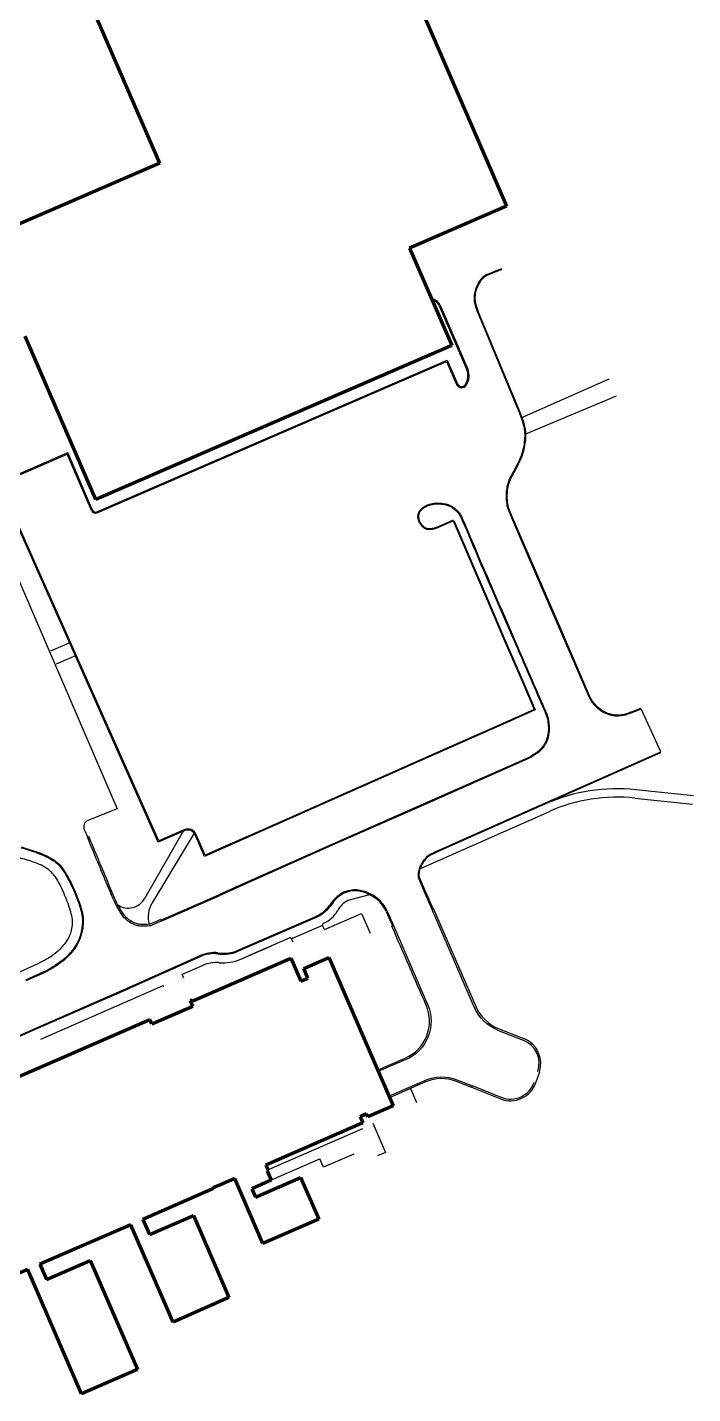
# Model space of a CAD drawing. Header units: millimetres. Extents: x -153 to 768, y -685 to 849.
# Drawn here: x 474.6 to 594, y -154.9 to 90.3 of the extents above; entities that cross this region are included whole.
import ezdxf

# ---------------------------------------------------------------- set-up
doc = ezdxf.new("R2010")
doc.units = ezdxf.units.MM
doc.header["$LTSCALE"] = 1.5
doc.linetypes.add('Dash', pattern=[6, 3, -3])
doc.layers.add('A-AREA', color=32, linetype='Dash', lineweight=9)
doc.layers.add('PD-Sidewalk', color=254, linetype='Continuous', true_color=0xe6e6e6)

msp = doc.modelspace()

# ---------------------------------------------------------------- linework, layer by layer
at = {"layer": 'A-AREA', "color": 7, "linetype": 'Continuous', "lineweight": 90}
for p, q in [((498.4, 65.89, 0), (479.18, 110.33, 0)), ((544.9, 94.53, 0), (560.61, 58.18, 0)), ((498.4, 65.89, 0), (454.17, 46.78, 0)), ((560.61, 58.18, 0), (543.22, 50.66, 0)), ((543.22, 50.66, 0), (550.79, 33.17, 0)), ((486.92, 5.55, 0), (474.25, 34.84, 0)), ((550.79, 33.17, 0), (486.92, 5.55, 0)), ((504.35, -84.41, 0), (521.95, -76.77, 0)), ((521.95, -76.77, 0), (523.74, -80.88, 0)), ((524.24, -78.61, 0), (528.75, -76.65, 0)), ((528.75, -76.65, 0), (540.31, -103.27, 0)), ((523.74, -80.88, 0), (524.99, -80.34, 0)), ((524.99, -80.34, 0), (524.24, -78.61, 0)), ((496.98, -88.54, 0), (504.36, -85.34, 0)), ((503.94, -84.37, 0), (504.27, -84.22, 0)), ((504.36, -85.34, 0), (503.94, -84.37, 0)), ((504.27, -84.22, 0), (504.35, -84.41, 0)), ((433.48, -115.15, 0), (496.63, -87.74, 0)), ((496.98, -88.54, 0), (496.63, -87.74, 0)), ((535.52, -104.69, 0), (534.34, -105.2, 0)), ((534.34, -105.2, 0), (534.82, -106.33, 0)), ((535.76, -105.25, 0), (535.52, -104.69, 0)), ((540.31, -103.27, 0), (535.76, -105.25, 0)), ((534.82, -106.33, 0), (517.42, -113.89, 0)), ((517.42, -113.89, 0), (517.85, -114.88, 0)), ((517.85, -114.88, 0), (517.69, -114.95, 0)), ((517.69, -114.95, 0), (518.41, -116.6, 0)), ((509.43, -117.35, 0), (508, -117.98, 0)), ((511.86, -116.3, 0), (509.43, -117.35, 0)), ((516.91, -127.94, 0), (511.86, -116.3, 0)), ((518.41, -116.6, 0), (514.93, -118.12, 0)), ((515.58, -119.62, 0), (523.68, -116.1, 0)), ((523.68, -116.1, 0), (526.93, -123.59, 0)), ((508.06, -118.11, 0), (495.34, -123.63, 0)), ((508, -117.98, 0), (508.06, -118.11, 0)), ((514.93, -118.12, 0), (515.58, -119.62, 0)), ((493.19, -124.58, 0), (476.87, -131.64, 0)), ((500.78, -142.05, 0), (493.19, -124.58, 0)), ((495.34, -123.63, 0), (496.55, -126.36, 0)), ((496.55, -126.36, 0), (504.43, -122.92, 0)), ((504.43, -122.92, 0), (510.82, -137.66, 0)), ((526.93, -123.59, 0), (516.91, -127.94, 0)), ((476.87, -131.64, 0), (478.07, -134.4, 0)), ((478.07, -134.4, 0), (485.93, -131, 0)), ((485.93, -131, 0), (494.43, -150.55, 0)), ((474.7, -132.61, 0), (465.16, -136.72, 0)), ((484.38, -154.91, 0), (474.7, -132.61, 0)), ((510.82, -137.66, 0), (500.78, -142.05, 0)), ((494.43, -150.55, 0), (484.38, -154.91, 0))]:
    msp.add_line(p, q, dxfattribs=at)
at = {"layer": 'PD-Sidewalk', "color": 9}
for p, q in [((548.53, 40.33, 0), (553.49, 28.84, 0)), ((548.71, 40.41, 0), (553.68, 28.92, 0)), ((487.08, 3.35, 0), (550, 30.56, 0)), ((487.16, 3.17, 0), (549.89, 30.3, 0)), ((549.89, 30.3, 0), (551.66, 26.21, 0)), ((550, 30.56, 0), (551.84, 26.29, 0)), ((486.17, 3.56, 0), (481.79, 13.69, 0)), ((486.35, 3.64, 0), (481.89, 13.96, 0)), ((548.03, 0.55, 0), (551.12, 1.93, 0)), ((548.21, 0.47, 0), (551.04, 1.73, 0)), ((482.35, -20.08, 0), (478.79, -21.64, 0)), ((483.37, -22.43, 0), (479.81, -23.97, 0)), ((588.3, -39.73, 0), (584.82, -31.99, 0)), ((594.2, -47.65, 0), (583.84, -46.53, 0)), ((583.68, -48.03, 0), (594.04, -49.14, 0)), ((545.21, -60.67, 0), (567.24, -50.9, 0)), ((567.24, -50.9, 0), (568.33, -50.42, 0)), ((485.41, -55.01, 0), (485.67, -54.9, 0)), ((502.6, -53.99, 0), (495.7, -65.99, 0)), ((504.55, -54.31, 0), (497.03, -66.8, 0)), ((498.59, -69.96, 0), (508.99, -65.41, 0)), ((498.65, -70.1, 0), (509.05, -65.55, 0)), ((536.05, -65.38, 0), (532.14, -66.42, 0)), ((546.19, -65.06, 0), (547.4, -67.83, 0)), ((529.45, -66.8, 0), (528.96, -67.46, 0)), ((539.02, -68.37, 0), (540.15, -70.98, 0)), ((498.53, -69.83, 0), (498.59, -69.96, 0)), ((512.3, -75.57, 0), (526.53, -69.39, 0)), ((527.63, -70.87, 0), (522.07, -73.29, 0)), ((527.96, -71.62, 0), (527.63, -70.87, 0)), ((527.96, -71.62, 0), (534.61, -68.73, 0)), ((534.61, -68.73, 0), (536.15, -72.29, 0)), ((514.38, -76.3, 0), (521.67, -73.13, 0)), ((522.33, -73.89, 0), (522.07, -73.29, 0)), ((508.83, -75.98, 0), (509.23, -76.02, 0)), ((512.92, -76.93, 0), (518.32, -74.59, 0)), ((505.74, -76.45, 0), (493.05, -82.11, 0)), ((506.12, -78.05, 0), (502.42, -79.71, 0)), ((502.69, -80.34, 0), (502.42, -79.71, 0)), ((476.24, -89.46, 0), (493.05, -82.11, 0)), ((477.03, -91.28, 0), (499, -81.65, 0)), ((499.1, -81.89, 0), (499, -81.65, 0)), ((543.41, -100.15, 0), (544.48, -102.63, 0)), ((534.79, -107.36, 0), (517.83, -114.72, 0)), ((536.62, -106.37, 0), (538.9, -111.62, 0)), ((518.44, -116.54, 0), (527.13, -112.77, 0)), ((527.78, -114.28, 0), (527.13, -112.77, 0)), ((533.2, -111.93, 0), (527.78, -114.28, 0)), ((538.9, -111.62, 0), (537.48, -112.24, 0))]:
    msp.add_line(p, q, dxfattribs=at)
at = {"layer": 'PD-Sidewalk', "color": 9, "linetype": 'Continuous'}
for p, q in [((531.45, -65.09, 0), (531.38, -64.93, 0)), ((547.21, -67.91, 0), (546.01, -65.14, 0)), ((529.31, -66.7, 0), (528.85, -67.32, 0)), ((539.2, -68.29, 0), (540.33, -70.9, 0)), ((512.27, -75.39, 0), (526.42, -69.25, 0)), ((508.85, -75.8, 0), (509.2, -75.84, 0)), ((492.98, -81.94, 0), (505.67, -76.29, 0)), ((476.18, -89.29, 0), (492.98, -81.94, 0)), ((559.04, -89.65, 0), (563.63, -91.46, 0)), ((559.15, -89.37, 0), (563.74, -91.18, 0)), ((566.53, -97.19, 0), (565.74, -99.51, 0)), ((546.12, -98.97, 0), (539.74, -101.74, 0)), ((554.4, -99.97, 0), (551.63, -98.87, 0)), ((554.4, -99.97, 0), (554.51, -99.69, 0)), ((559.79, -102.09, 0), (554.4, -99.97, 0)), ((559.68, -101.73, 0), (554.51, -99.69, 0))]:
    msp.add_line(p, q, dxfattribs=at)
at = {"layer": 'PD-Sidewalk', "color": 9, "elevation": 0}
for points in [[(446.15, 47.56), (440.6, 44.99), (442.35, 41.36, 0.200474), (445.83, 38.68), (450.51, 38.24, -0.514117), (461.93, 16.66, 0.197445), (461.74, 4.18, 0.423519), (463.07, 3.65), (466.87, 5.37), (490.76, -49.94), (485.48, -52.03, 0.439909), (484.9, -53.76), (485.41, -55.01)], [(559.76, 46.94, 0.003639), (559.12, 46.72, 0.002738), (557.54, 46.08, 0.024227), (556.82, 45.76, 0.058641), (556.27, 45.33, 0.074631), (555.6, 44.47, -0.002462), (555.19, 43.6, 0.057878), (554.94, 42.84, 0.064716), (554.82, 41.5, 0.077035), (555.14, 39.95), (555.42, 39.19), (555.65, 38.61), (562.78, 21.45, -0.029892), (563.5, 19.47, -0.02076), (563.77, 18.4, -0.029744), (563.88, 17.57, -0.047159), (563.86, 16.29, -0.026531), (563.65, 14.9, -0.038677), (563.25, 13.38, -0.027742), (562.59, 11.95, -0.009739), (562.05, 10.91, 0.01053), (561.33, 9.6, 0.041578), (560.85, 8.36, 0.037773), (560.62, 7.31, 0.021563), (560.56, 6.07, 0.03524), (560.66, 4.77, 0.066297), (561.02, 3.48), (561.33, 2.75), (561.64, 2.03), (564.47, -4.56), (569.93, -17.13), (575.34, -29.66, 0.049498), (575.9, -30.72, 0.039715), (576.38, -31.3, 0.059498), (577.26, -32.07, 0.031668), (577.63, -32.36, 0.048118), (578.38, -32.77, 0.039484), (579.19, -33.07, 0.068168), (580.47, -33.25, 0.033391), (581.31, -33.19, 0.048735), (582.27, -32.99, -0.008575), (583.02, -32.71, 0.022574), (584.82, -31.99)], [(559.81, 46.8, 0.003627), (559.18, 46.58, 0.002737), (557.59, 45.94, 0.024083), (556.89, 45.62, 0.05826), (556.38, 45.22, 0.074319), (555.74, 44.4, -0.002447), (555.33, 43.53, 0.057878), (555.08, 42.81, 0.064716), (554.97, 41.51, 0.077035), (555.28, 40), (555.56, 39.24), (555.79, 38.66), (562.92, 21.5, -0.029881), (563.65, 19.51, -0.020778), (563.91, 18.43, -0.02975), (564.03, 17.58, -0.047115), (564.01, 16.28, -0.02649), (563.8, 14.88, -0.038705), (563.39, 13.33, -0.027753), (562.73, 11.88, -0.00974), (562.18, 10.83, 0.010527), (561.47, 9.54, 0.041531), (561, 8.32, 0.037643), (560.77, 7.3, 0.021486), (560.71, 6.07, 0.03524), (560.8, 4.79, 0.066297), (561.16, 3.53), (561.47, 2.81), (561.78, 2.09), (564.61, -4.5), (570.06, -17.07), (575.48, -29.6, 0.049478), (576.02, -30.63, 0.039761), (576.49, -31.2, 0.060126), (577.35, -31.95, 0.032301), (577.72, -32.23, 0.048268), (578.44, -32.63, 0.039613), (579.23, -32.92, 0.068095), (580.47, -33.1, 0.033445), (581.29, -33.04, 0.048618), (582.22, -32.85, -0.008518), (582.97, -32.57, 0.022573), (584.75, -31.85, 0.022573)], [(551.18, 1.79), (554.22, -5.33), (557.34, -12.55), (560.39, -19.72), (563.51, -26.88), (565.78, -32.2), (559.37, -35.07), (552.29, -38.17), (545.14, -41.37), (538.03, -44.51), (530.96, -47.65), (523.81, -50.81), (516.67, -53.96), (509.55, -57.11), (506.41, -58.5), (504.68, -54.5, 0.352967), (502.98, -53.83), (498.11, -55.93), (469.39, 8.55), (481.89, 13.96)], [(552.4, 2.42, -0.01169), (553.92, -1.06, 0.00401), (556.93, -8.15, 0.000005), (559.87, -14.92), (562.24, -20.36, -0.000062), (566.71, -30.67, -0.000314), (567.59, -32.72, -0.045524), (567.96, -33.83, -0.043128), (568.13, -35.05, -0.00798), (568.15, -35.55, -0.018124), (568.15, -35.75, -0.011032), (568.12, -36.08, -0.010798), (568.08, -36.42, -0.021568), (568.01, -36.83, -0.017418), (567.88, -37.33, -0.024588), (567.73, -37.74, -0.023878), (567.53, -38.16, -0.022856), (567.28, -38.59, -0.02702), (567.03, -38.92, -0.012648), (566.91, -39.06, -0.004782), (566.58, -39.42, -0.025397), (566.44, -39.55, -0.013752), (566.16, -39.78)]]:
    msp.add_lwpolyline(points, format="xyb", dxfattribs=at)
at = {"layer": 'PD-Sidewalk', "color": 9, "linetype": 'Continuous', "elevation": 0}
for points in [[(563.41, 20.25), (579.03, 27.22)], [(580.31, 24.07), (564.05, 17.29)]]:
    msp.add_lwpolyline(points, dxfattribs=at)
for points in [[(551.04, 1.73), (554.08, -5.39), (557.21, -12.61), (560.25, -19.78), (563.37, -26.94), (565.58, -32.13), (559.31, -34.94), (552.23, -38.03), (545.08, -41.24), (537.97, -44.37), (530.89, -47.51), (523.75, -50.67), (516.61, -53.82), (509.49, -56.97), (506.54, -58.28), (504.92, -54.55, 0.414214), (502.77, -53.7), (498.21, -55.67), (469.65, 8.45), (481.79, 13.69)], [(559.04, -89.65), (559.04, -89.65, -0.198912), (554.91, -85.66), (547.21, -67.91), (547.49, -67.79), (555.19, -85.54, 0.198912), (559.15, -89.37)], [(537.59, -96.79), (542.47, -94.67, 0.4146), (546.21, -85.2, -0.000029), (540.06, -71.02), (540.33, -70.9), (546.48, -85.08, -0.414506), (542.59, -94.94), (537.71, -97.06)], [(539.62, -101.46), (546, -98.69, -0.198912), (551.74, -98.6), (554.51, -99.69)]]:
    msp.add_lwpolyline(points, format="xyb", dxfattribs=at)
at = {"layer": 'PD-Sidewalk', "color": 9}
for points in [[(548.21, 0.47, -0.037125), (547.7, 0.27, -0.050685), (547.31, 0.19, -0.022378), (546.66, 0.16, -0.053858), (546.39, 0.19, -0.065502), (546.05, 0.31, -0.052086), (545.67, 0.56, -0.049335), (545.44, 0.78, -0.028584), (545.12, 1.22, -0.076937), (544.82, 1.88, -0.076099), (544.74, 2.6, -0.093676), (544.87, 3.2, -0.082723), (545.24, 3.78, -0.065473), (545.78, 4.24, -0.056335), (546.52, 4.61, -0.053055), (547.61, 4.88, -0.053019), (548.74, 4.91, -0.038238), (549.77, 4.75, -0.053057), (550.48, 4.5, -0.045151), (551.01, 4.19, -0.027444), (551.79, 3.56, -0.05886), (552.14, 3.17, -0.038662), (552.54, 2.48)], [(548.03, 0.55, -0.027886), (547.66, 0.41, -0.050685), (547.29, 0.34, -0.022378), (546.66, 0.31, -0.053858), (546.42, 0.34, -0.065502), (546.12, 0.44, -0.052086), (545.76, 0.67, -0.049335), (545.56, 0.88, -0.028584), (545.25, 1.3, -0.076937), (544.97, 1.92, -0.076099), (544.89, 2.6, -0.093676), (545.01, 3.14, -0.082723), (545.35, 3.68, -0.065473), (545.86, 4.12, -0.056335), (546.57, 4.47, -0.053055), (547.63, 4.73, -0.053019), (548.72, 4.76, -0.038238), (549.73, 4.6, -0.053057), (550.42, 4.37, -0.045151), (550.92, 4.07, -0.027444), (551.69, 3.45, -0.05886), (552.02, 3.09, -0.038662), (552.4, 2.42, -0.038662)], [(552.54, 2.48, -0.011698), (554.06, -1, 0.00401), (557.07, -8.09, 0.000005), (560.01, -14.86, 0), (562.37, -20.3, -0.000062), (566.84, -30.61, -0.000314), (567.73, -32.66, -0.045524), (568.1, -33.79, -0.043128), (568.28, -35.05, -0.00798), (568.3, -35.54, -0.018124), (568.3, -35.76, -0.011032), (568.27, -36.1, -0.010798), (568.23, -36.44, -0.021568), (568.15, -36.86, -0.017418), (568.02, -37.37, -0.024588), (567.86, -37.8, -0.023878), (567.66, -38.23, -0.022856), (567.4, -38.67, -0.02702), (567.15, -39.02, -0.012648), (567.02, -39.16, -0.004782), (566.69, -39.52, -0.025397), (566.54, -39.66, -0.013752), (566.26, -39.9)], [(456.46, -40.55, -0.000034), (459.28, -47.11, 0.00023)], [(456.6, -40.49, -0.000034), (459.42, -47.05, 0.00023)], [(566.16, -39.78, -0.014992), (565.87, -39.98, -0.006151), (565.13, -40.46, -0.021882), (564.89, -40.6, -0.0113), (564.4, -40.84, -0.0113)], [(566.26, -39.9, -0.014992), (565.96, -40.11, -0.006151), (565.21, -40.59, -0.021882), (564.96, -40.73, -0.0113), (564.46, -40.98)], [(498.65, -70.1), (497.92, -70.43), (497.18, -70.76, -0.073274), (496.47, -70.96, -0.042035), (495.18, -71.02, -0.04727), (494.46, -70.93, -0.041453), (493.68, -70.68, -0.067314), (492.67, -70.09, -0.066705), (491.85, -69.26, -0.029813), (490.86, -67.77, -0.030649), (490.09, -66.21, -0.000779), (489.73, -65.36, -0.000149), (487.85, -60.89, -0.00131), (486.94, -58.73, -0.000766), (485.41, -55.01)], [(498.53, -69.83), (497.8, -70.16), (497.06, -70.5, -0.073274), (496.43, -70.68, -0.042035), (495.19, -70.73, -0.04727), (494.53, -70.65, -0.041453), (493.79, -70.41, -0.067314), (492.85, -69.86, -0.066705), (492.08, -69.08, -0.029813), (491.11, -67.62, -0.030649), (490.35, -66.1, -0.000779), (489.99, -65.25, -0.000149), (488.11, -60.78, -0.00131), (487.21, -58.61, -0.000766), (485.67, -54.9, -0.000766)], [(473.29, -79.2), (476.01, -77.98, 0.015009), (476.6, -77.69, 0.005857), (478.08, -76.9, 0.027645), (479.08, -76.27, 0.021516), (480.28, -75.34, 0.040216), (481.01, -74.61, 0.032725), (481.76, -73.6, 0.041826), (482.23, -72.73, 0.039512), (482.56, -71.75, 0.051048), (482.75, -70.49, 0.063939), (482.67, -69.48, 0.021306), (482.32, -68.09, 0.019148), (481.8, -66.59, 0.003426), (481.38, -65.54, 0.005206), (481.1, -64.85, 0.018855), (480.51, -63.61, 0.019162), (479.84, -62.44, 0.037587), (479.33, -61.74, 0.034874), (478.68, -61.08, 0.037632), (477.86, -60.46, 0.042408), (477.06, -60.03, 0.014285), (476, -59.61, 0.012966), (474.81, -59.22, 0.006632), (472, -58.4, 0.008082)], [(473.52, -56.94, -0.006858), (474.93, -57.37, -0.006185), (476.48, -57.89, -0.023559), (477.75, -58.41, -0.023665), (478.97, -59.04, -0.050553), (479.96, -59.76, -0.050424), (480.78, -60.65, -0.021121), (481.24, -61.32, -0.014102), (481.85, -62.38, -0.02316), (483.1, -64.93, -0.025082), (484.01, -67.37, -0.018737), (484.36, -68.65, -0.031544), (484.49, -69.41, -0.041047), (484.52, -70.37, -0.031111), (484.36, -71.66, -0.021542), (484.16, -72.53, -0.023813), (483.91, -73.31, -0.042558), (483.46, -74.24, -0.033179), (482.7, -75.35, -0.034582), (481.67, -76.49, -0.035978), (480.53, -77.43, -0.018517), (478.74, -78.62, -0.03044), (477.59, -79.23), (474.33, -80.71)], [(473.56, -56.8, -0.006858), (474.97, -57.23, -0.006185), (476.52, -57.75, -0.023559), (477.82, -58.27, -0.023666), (479.05, -58.91, -0.050553), (480.05, -59.64, -0.050424), (480.9, -60.56, -0.021121), (481.36, -61.24, -0.014102), (481.99, -62.31, -0.02316), (483.23, -64.87, -0.025082), (484.15, -67.33, -0.018737), (484.51, -68.61, -0.031544), (484.64, -69.39, -0.041047), (484.67, -70.38, -0.031111), (484.51, -71.68, -0.021542), (484.31, -72.57, -0.023813), (484.05, -73.36, -0.042558), (483.59, -74.32, -0.033179), (482.82, -75.44, -0.034582), (481.77, -76.6, -0.035978), (480.62, -77.56, -0.018517), (478.82, -78.75, -0.03044), (477.65, -79.37), (474.39, -80.85)], [(547.4, -67.83), (546.19, -65.06), (545.05, -62.37, -0.108177), (544.96, -61.95, -0.053976), (545.09, -61, -0.05075), (545.38, -60.17, -0.047064), (545.86, -59.36, -0.032016), (546.53, -58.54, -0.090429), (546.8, -58.35, -0.001029), (546.99, -58.25, 0.0007), (547.28, -58.11, 0.001186), (547.58, -57.96, 0.000878), (547.99, -57.76, 0.000878)]]:
    msp.add_lwpolyline(points, format="xyb", dxfattribs=at)
at = {"layer": 'PD-Sidewalk', "color": 9, "elevation": 0}
for points in [[(589.7, -39.13), (589.7, -39.13)], [(564.4, -40.84), (544.73, -49.56), (529.26, -56.35), (512.18, -63.97), (508.99, -65.41)], [(564.46, -40.98), (544.79, -49.69), (529.32, -56.49), (512.24, -64.11), (509.05, -65.55)], [(547.93, -57.63), (566.56, -49.37), (588.3, -39.73)], [(547.99, -57.76), (566.62, -49.5), (588.3, -39.84)], [(428.19, -110.65), (445.48, -102.94), (464.54, -94.47), (476.18, -89.29)], [(428.27, -110.81), (445.56, -103.1), (464.62, -94.63), (476.24, -89.46)]]:
    msp.add_lwpolyline(points, dxfattribs=at)
at = {"layer": 'PD-Sidewalk', "color": 9, "linetype": 'Continuous'}
msp.add_lwpolyline([(547.21, -67.91), (546.01, -65.14), (544.91, -62.43, -0.108177), (544.81, -61.94, -0.053976), (544.94, -60.96, -0.05075), (545.24, -60.11, -0.047064), (545.73, -59.27, -0.032016), (546.42, -58.44, -0.090429), (546.73, -58.21, -0.001029), (546.93, -58.12, 0.0007), (547.21, -57.98, 0.001186), (547.52, -57.83, 0.000878), (547.93, -57.63)], format="xyb", dxfattribs=at)
at = {"layer": 'PD-Sidewalk', "color": 9}
for centre, radius, start, end in [((546.87, 39.61, 0), 2, 23.3856, 86.1154), ((546.87, 39.61, 0), 1.8, 23.3856, 78.2551), ((550.92, 27.73, 0), 2.8, 325.8004, 23.3856), ((550.92, 27.73, 0), 3, 325.8004, 23.3856), ((552.58, 26.61, 0), 1, 203.3856, 325.8004), ((552.58, 26.61, 0), 0.8, 203.3856, 325.8004), ((486.86, 3.86, 0), 0.75, 203.3856, 293.3856), ((486.86, 3.86, 0), 0.55, 203.3856, 293.3856), ((580.47, -78.25, 0), 31.89, 83.9453, 113.5764), ((580.46, -77.85, 0), 30, 83.8523, 113.8523), ((492.76, -64.48, 0), 3.3, 234.9865, 332.7321), ((534.21, -70.33, 0), 5.92, 117.7564, 143.4603), ((533.45, -69.93, 0), 5.24, 60.3286, 112.4474), ((533.7, -70.68, 0), 5.8, 23.4603, 66.0904), ((500.98, -69.29, 0), 4.67, 147.7502, 197.0466), ((524.14, -63.89, 0), 6, 293.4603, 323.4603), ((525.92, -65.84, 0), 5, 291.9842, 331.5446), ((534.21, -70.33, 0), 4.42, 117.846, 151.5446), ((527.91, -70.75, 0), 0.3, 111.9842, 203.4603), ((521.79, -73.41, 0), 0.3, 23.4603, 113.4603), ((508.15, -81.86, 0), 5.92, 83.4603, 114.0151), ((509.91, -70.06, 0), 6, 263.4603, 293.4603), ((508.56, -83.64, 0), 6.1, 85.2049, 113.5852), ((509.74, -69.59, 0), 8, 265.2049, 293.4603)]:
    msp.add_arc(centre, radius, start, end, dxfattribs=at)
at = {"layer": 'PD-Sidewalk', "color": 9, "linetype": 'Continuous'}
for centre, radius, start, end in [((534.21, -70.33, 0), 6.1, 117.6322, 143.4603), ((533.47, -70.04, 0), 5.53, 61.251, 112.1919), ((533.7, -70.68, 0), 6, 23.4603, 66.0904), ((524.03, -63.74, 0), 6, 293.4603, 323.4603), ((508.15, -81.86, 0), 6.1, 83.4603, 114.0151), ((509.89, -69.88, 0), 6, 263.4603, 293.4603), ((561.98, -95.65, 0), 4.5, 341.2725, 68.4603), ((561.98, -95.65, 0), 4.8, 341.2725, 68.4603), ((548.99, -105.57, 0), 7.2, 68.4603, 113.4603), ((561.34, -97.54, 0), 4.8, 248.4603, 341.2725), ((561.34, -97.54, 0), 4.5, 248.4603, 341.2725)]:
    msp.add_arc(centre, radius, start, end, dxfattribs=at)

doc.saveas('drawing.dxf')
